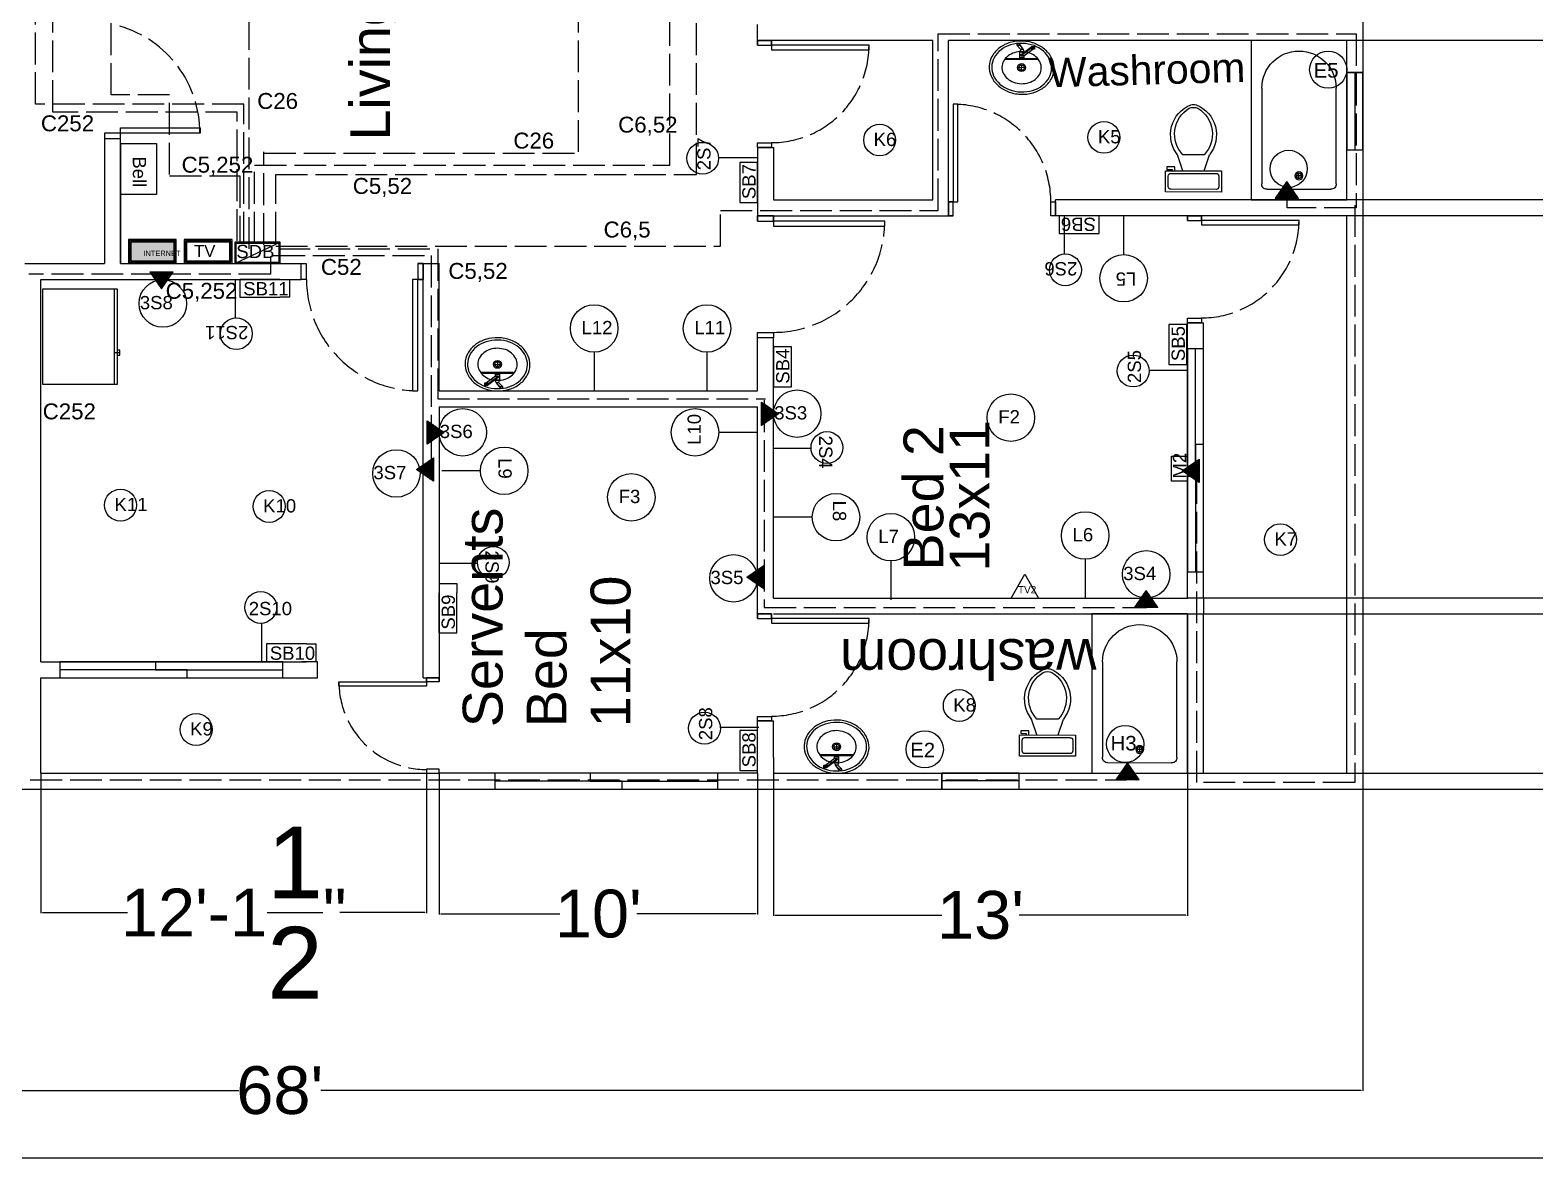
# Model space of a CAD drawing. Header units: inches. Extents: x -412 to 20037, y 548 to 16595.
# Drawn here: x 5484 to 6051, y 6791 to 7215 of the extents above; entities that cross this region are included whole.
import ezdxf

# ---------------------------------------------------------------- set-up
doc = ezdxf.new("R2010")
doc.units = ezdxf.units.IN
doc.header["$MEASUREMENT"] = 0
doc.linetypes.add('ACAD_ISO02W100', pattern=[15, 12, -3])
doc.layers.get('Defpoints').update_dxf_attribs({"color": 6})
doc.layers.add('bath', color=4, linetype='Continuous')
doc.layers.add('Heavy Load', color=3, linetype='ACAD_ISO02W100')
doc.layers.add('text', color=140, linetype='Continuous', lineweight=9)
doc.styles.get("Standard").update_dxf_attribs({"font": 'arial.ttf'})
doc.dimstyles.new('Copy of civil layout', dxfattribs={"dimtxt": 18, "dimasz": 0.625, "dimexe": 0.18, "dimexo": 0.0625, "dimgap": 0.09, "dimtad": 0, "dimtih": 1, "dimtoh": 1, "dimdec": 1, "dimzin": 0, "dimdsep": 46, "dimlunit": 4, "dimtxsty": 'Standard', "dimcen": 0.09, "dimclrd": 6, "dimclre": 256, "dimclrt": 256, "dimadec": 0, "dimazin": 0, "dimtfac": 1.5, "dimtdec": 1, "dimtofl": 0, "dimtmove": 0, "dimatfit": 0, "dimfxl": 1, "dimtolj": 1, "dimtzin": 0, "dimlwe": -1, "dimarcsym": 0})

# ---------------------------------------------------------------- blocks, each defined once
blk = doc.blocks.new('Bath Tub - 26 x 60 in.')
for p, q in [((9, -17), (9, -19)), ((8, -18), (10, -18))]:
    blk.add_line(p, q)
blk.add_lwpolyline([(0, -36), (0, 0), (60, 0), (60, -36)], close=True)
for points in [[(6, -4), (42, -4)], [(4, -30), (4, -6)], [(42, -32), (6, -32)]]:
    blk.add_lwpolyline(points)
for radius in [1.5, 1]:
    blk.add_circle((9, -18), radius)
for centre, radius, start, end in [((5.75, -5.75), 1.77, 81.8699, 188.1301), ((42, -18), 14, 270, 90), ((5.75, -30.25), 1.77, 171.8699, 278.1301)]:
    blk.add_arc(centre, radius, start, end)
blk = doc.blocks.new('Toilet - top')
for p, q in [((9.5, -6), (9.5, -2)), ((-10, -8.5), (-8, -8.5)), ((-10, -9.5), (-10, -8.5)), ((-7, -9.5), (-10, -9.5)), ((-8, -8.5), (-8, -8)), ((-7, -8), (-7, -9.5)), ((-4, -8), (-6, -14)), ((4, -8), (6, -14)), ((4, -14), (-4, -14))]:
    blk.add_line(p, q)
blk.add_lwpolyline([(10.5, -8), (10.5, 0), (-10.5, 0), (-10.5, -8)], close=True)
for points in [[(-9.5, -2), (-9.5, -6)], [(8.5, -1), (-8.5, -1)], [(-8.5, -7), (8.5, -7)]]:
    blk.add_lwpolyline(points)
for centre, radius, start, end in [((-8.62, -1.88), 0.884, 81.8699, 188.1301), ((8.62, -1.88), 0.884, 351.8699, 98.1301), ((-8.62, -6.12), 0.884, 171.8699, 278.1301), ((8.62, -6.12), 0.884, 261.8699, 8.1301), ((3.52, -21.58), 12.17, 141.4691, 247.9714), ((4.2, -21.82), 11.33, 136.3677, 238.9468), ((-3.52, -21.58), 12.17, 292.0284, 38.5307), ((-4.2, -21.82), 11.33, 301.053, 43.6321), ((0, -27.88), 4, 245.7318, 294.2682), ((0, -29), 4, 254.8605, 285.1395)]:
    blk.add_arc(centre, radius, start, end)
blk = doc.blocks.new('Sink - Oval top')
for p, q in [((-1, 0), (1, 0)), ((0, 1), (0, -1))]:
    blk.add_line(p, q)
at = {"linetype": 'Continuous'}
for points in [[(-12.23, 0.39, 0.117634), (-11.46, -3.36, 0.104469), (-8.88, -6.8, 0.090016), (-5.08, -9.07, 0.08192), (-0.32, -10.02, 0.08192), (4.49, -9.38, 0.090016), (8.42, -7.36, 0.104469), (11.22, -4.09, 0.117634), (12.23, -0.39, 0.117634), (11.46, 3.36, 0.104469), (8.88, 6.8, 0.090016), (5.08, 9.07, 0.08192), (0.32, 10.02, 0.08192), (-4.49, 9.38, 0.090016), (-8.42, 7.36, 0.104469), (-11.22, 4.09, 0.117634)], [(-11.29, 0.16, 0.118622), (-10.52, -3.25, 0.104678), (-8.07, -6.36, 0.089562), (-4.54, -8.37, 0.081185), (-0.13, -9.15, 0.081185), (4.3, -8.49, 0.089562), (7.89, -6.58, 0.104678), (10.42, -3.55, 0.118622), (11.29, -0.16, 0.118622), (10.52, 3.25, 0.104678), (8.07, 6.36, 0.089562), (4.54, 8.37, 0.081185), (0.13, 9.15, 0.081185), (-4.3, 8.49, 0.089562), (-7.89, 6.58, 0.104678), (-10.42, 3.55, 0.118622)], [(-7.42, 0.08, 0.118283), (-6.91, -2.17, 0.104607), (-5.29, -4.21, 0.089718), (-2.97, -5.53, 0.081436), (-0.07, -6.04, 0.081436), (2.84, -5.59, 0.089718), (5.2, -4.33, 0.104607), (6.86, -2.32, 0.118283), (7.42, -0.08, 0.118283), (6.91, 2.17, 0.104607), (5.29, 4.21, 0.089718), (2.97, 5.53, 0.081436), (0.07, 6.04, 0.081436), (-2.84, 5.59, 0.089718), (-5.2, 4.33, 0.104607), (-6.86, 2.32, 0.118283)]]:
    blk.add_lwpolyline(points, format="xyb", close=True, dxfattribs=at)
for radius in [1.5, 1]:
    blk.add_circle((0, 0), radius)
blk = doc.blocks.new('Faucet - single handle front')
for p, q in [((-2, 6), (-2, 5.5)), ((-1, 6), (-2, 6)), ((-1, 5.5), (-1, 6)), ((0.5, 4), (-1, 6)), ((-0.5, 4), (-2, 5.5)), ((-2, 5.5), (-1, 5.5)), ((-1, 5.5), (0.5, 4)), ((-0.75, 3), (0.75, 3)), ((-0.75, 0.5), (-0.75, 3)), ((-0.75, 1), (0.75, 1)), ((-0.5, 4), (0.5, 4)), ((-0.25, 2), (3.75, 5)), ((3.75, 4.5), (-0.25, 1.5)), ((-0.25, 1.5), (-0.25, 2)), ((0.75, 1.5), (-0.25, 1.5)), ((0.75, 1.5), (4.08742, 4.003)), ((0.75, 3), (0.75, 2.7386)), ((0.75, 1.5), (0.75, 0.5)), ((3.75, 4.5), (3.75, 5)), ((3.75, 5), (4.75, 5)), ((3.75, 4), (3.75, 4.5)), ((4.75, 4.5), (3.75, 4.5)), ((4.75, 4), (3.75, 4)), ((4.75, 5), (4.75, 4.5)), ((4.75, 4.5), (4.75, 4))]:
    blk.add_line(p, q)
blk.add_lwpolyline([(-6, 0), (-6, 0.5), (6, 0.5), (6, 0)], close=True)
for centre, start, end in [((1.25426, 3.0302), 151.0646, 180.8629), ((-1.25426, 3.0302), 359.1371, 28.93536)]:
    blk.add_arc(centre, 2.00448, start, end)
blk = doc.blocks.new('Refrigerator-2 door - 36 in top')
for p, q in [((0, -26.999999), (36, -26.999999)), ((11, -27.999999), (11, -28.999999)), ((12, -26.999999), (12, -28.999999)), ((13, -28.999999), (13, -27.999999)), ((11, -28.999999), (13, -28.999999))]:
    blk.add_line(p, q)
blk.add_lwpolyline([(0, -27.999999), (0, 0), (36, 0), (36, -27.999999)], close=True)
blk = doc.blocks.new('*D107')
at = {"transparency": 16777216}
for p, q in [((5985.71, 7541.47), (6155.82, 7541.47)), ((5985.71, 6929.47), (6155.82, 6929.47))]:
    blk.add_line(p, q, dxfattribs=at)
at = {"color": 6, "lineweight": -2, "transparency": 16777216}
for p, q in [((6155.64, 7540.85), (6155.64, 7244.75)), ((6155.64, 6930.1), (6155.64, 7226.19))]:
    blk.add_line(p, q, dxfattribs=at)
at = {"color": 6, "transparency": 16777216}
for points in [[(6155.54, 7540.85), (6155.75, 7540.85), (6155.64, 7541.47)], [(6155.54, 6930.1), (6155.75, 6930.1), (6155.64, 6929.47)]]:
    blk.add_solid(points, dxfattribs=at)
at = {"layer": 'Defpoints', "color": 0, "transparency": 16777216}
for p in [(5985.64, 7541.47), (5985.64, 6929.47), (6155.64, 6929.47)]:
    blk.add_point(p, dxfattribs=at)
at = {"transparency": 16777216, "insert": (6155.64, 7235.47), "char_height": 18, "attachment_point": 5}
blk.add_mtext("\\A1;51'", dxfattribs=at)
blk = doc.blocks.new('*D167')
at = {"transparency": 16777216}
for p, q in [((5487.64, 6935.47), (5487.64, 6882.85)), ((5632.92, 6935.47), (5632.92, 6882.85))]:
    blk.add_line(p, q, dxfattribs=at)
at = {"color": 6, "lineweight": -2, "transparency": 16777216}
for p, q in [((5488.27, 6883.03), (5520.28, 6883.03)), ((5632.3, 6883.03), (5600.29, 6883.03))]:
    blk.add_line(p, q, dxfattribs=at)
at = {"color": 6, "transparency": 16777216}
for points in [[(5488.27, 6883.14), (5488.27, 6882.93), (5487.64, 6883.03)], [(5632.3, 6883.14), (5632.3, 6882.93), (5632.92, 6883.03)]]:
    blk.add_solid(points, dxfattribs=at)
at = {"layer": 'Defpoints', "color": 0, "transparency": 16777216}
for p in [(5487.64, 6935.53), (5632.92, 6935.53), (5632.92, 6883.03)]:
    blk.add_point(p, dxfattribs=at)
at = {"transparency": 16777216, "insert": (5560.28, 6883.03), "char_height": 18, "attachment_point": 5}
blk.add_mtext('\\A1;12\'-1{\\H1.5x;\\S1/2;}"', dxfattribs=at)
blk = doc.blocks.new('*D168')
at = {"transparency": 16777216}
for p, q in [((5637.64, 6935.47), (5637.64, 6882.35)), ((5757.64, 6935.47), (5757.64, 6882.35))]:
    blk.add_line(p, q, dxfattribs=at)
at = {"color": 6, "lineweight": -2, "transparency": 16777216}
for p, q in [((5638.27, 6882.53), (5683.13, 6882.53)), ((5757.02, 6882.53), (5712.16, 6882.53))]:
    blk.add_line(p, q, dxfattribs=at)
at = {"color": 6, "transparency": 16777216}
for points in [[(5638.27, 6882.64), (5638.27, 6882.43), (5637.64, 6882.53)], [(5757.02, 6882.64), (5757.02, 6882.43), (5757.64, 6882.53)]]:
    blk.add_solid(points, dxfattribs=at)
at = {"layer": 'Defpoints', "color": 0, "transparency": 16777216}
for p in [(5637.64, 6935.53), (5757.64, 6935.53), (5757.64, 6882.53)]:
    blk.add_point(p, dxfattribs=at)
at = {"transparency": 16777216, "insert": (5697.64, 6882.53), "char_height": 18, "attachment_point": 5}
blk.add_mtext("\\A1;10'", dxfattribs=at)
blk = doc.blocks.new('*D169')
at = {"transparency": 16777216}
for p, q in [((5763.64, 6935.47), (5763.64, 6881.85)), ((5919.64, 6935.47), (5919.64, 6881.85))]:
    blk.add_line(p, q, dxfattribs=at)
at = {"color": 6, "lineweight": -2, "transparency": 16777216}
for p, q in [((5764.27, 6882.03), (5827.13, 6882.03)), ((5919.02, 6882.03), (5856.16, 6882.03))]:
    blk.add_line(p, q, dxfattribs=at)
at = {"color": 6, "transparency": 16777216}
for points in [[(5764.27, 6882.14), (5764.27, 6881.93), (5763.64, 6882.03)], [(5919.02, 6882.14), (5919.02, 6881.93), (5919.64, 6882.03)]]:
    blk.add_solid(points, dxfattribs=at)
at = {"layer": 'Defpoints', "color": 0, "transparency": 16777216}
for p in [(5763.64, 6935.53), (5919.64, 6935.53), (5919.64, 6882.03)]:
    blk.add_point(p, dxfattribs=at)
at = {"transparency": 16777216, "insert": (5841.64, 6882.03), "char_height": 18, "attachment_point": 5}
blk.add_mtext("\\A1;13'", dxfattribs=at)
blk = doc.blocks.new('*D170')
at = {"transparency": 16777216}
for p, q in [((5169.64, 6929.47), (5169.64, 6815.85)), ((5985.64, 6929.47), (5985.64, 6815.85))]:
    blk.add_line(p, q, dxfattribs=at)
at = {"color": 6, "lineweight": -2, "transparency": 16777216}
for p, q in [((5170.27, 6816.03), (5562.23, 6816.03)), ((5985.02, 6816.03), (5593.06, 6816.03))]:
    blk.add_line(p, q, dxfattribs=at)
at = {"color": 6, "transparency": 16777216}
for points in [[(5170.27, 6816.14), (5170.27, 6815.93), (5169.64, 6816.03)], [(5985.02, 6816.14), (5985.02, 6815.93), (5985.64, 6816.03)]]:
    blk.add_solid(points, dxfattribs=at)
at = {"layer": 'Defpoints', "color": 0, "transparency": 16777216}
for p in [(5169.64, 6929.53), (5985.64, 6929.53), (5985.64, 6816.03)]:
    blk.add_point(p, dxfattribs=at)
at = {"transparency": 16777216, "insert": (5577.64, 6816.03), "char_height": 18, "attachment_point": 5}
blk.add_mtext("\\A1;68'", dxfattribs=at)
blk = doc.blocks.new('*D174')
at = {"transparency": 16777216}
for p, q in [((5979.71, 7211.53), (6078.82, 7211.53)), ((5979.71, 7151.53), (6078.82, 7151.53))]:
    blk.add_line(p, q, dxfattribs=at)
at = {"color": 6, "lineweight": -2, "transparency": 16777216}
for p, q in [((6078.64, 7210.91), (6078.64, 7190.78)), ((6078.64, 7152.16), (6078.64, 7172.29))]:
    blk.add_line(p, q, dxfattribs=at)
at = {"color": 6, "transparency": 16777216}
for points in [[(6078.54, 7210.91), (6078.75, 7210.91), (6078.64, 7211.53)], [(6078.54, 7152.16), (6078.75, 7152.16), (6078.64, 7151.53)]]:
    blk.add_solid(points, dxfattribs=at)
at = {"layer": 'Defpoints', "color": 0, "transparency": 16777216}
for p in [(5979.64, 7211.53), (5979.64, 7151.53), (6078.64, 7151.53)]:
    blk.add_point(p, dxfattribs=at)
at = {"transparency": 16777216, "insert": (6078.64, 7181.53), "char_height": 18, "attachment_point": 5}
blk.add_mtext("\\A1;5'", dxfattribs=at)
blk = doc.blocks.new('*D175')
at = {"transparency": 16777216}
for p, q in [((5919.71, 6995.53), (6082.82, 6995.53)), ((5919.71, 6935.53), (6082.82, 6935.53))]:
    blk.add_line(p, q, dxfattribs=at)
at = {"color": 6, "lineweight": -2, "transparency": 16777216}
for p, q in [((6082.64, 6994.91), (6082.64, 6974.78)), ((6082.64, 6936.16), (6082.64, 6956.29))]:
    blk.add_line(p, q, dxfattribs=at)
at = {"color": 6, "transparency": 16777216}
for points in [[(6082.54, 6994.91), (6082.75, 6994.91), (6082.64, 6995.53)], [(6082.54, 6936.16), (6082.75, 6936.16), (6082.64, 6935.53)]]:
    blk.add_solid(points, dxfattribs=at)
at = {"layer": 'Defpoints', "color": 0, "transparency": 16777216}
for p in [(5919.64, 6995.53), (5919.64, 6935.53), (6082.64, 6935.53)]:
    blk.add_point(p, dxfattribs=at)
at = {"transparency": 16777216, "insert": (6082.64, 6965.53), "char_height": 18, "attachment_point": 5}
blk.add_mtext("\\A1;5'", dxfattribs=at)
blk = doc.blocks.new('*D176')
at = {"transparency": 16777216}
for p, q in [((5919.71, 7145.53), (6080.82, 7145.53)), ((5919.71, 7001.53), (6080.82, 7001.53))]:
    blk.add_line(p, q, dxfattribs=at)
at = {"color": 6, "lineweight": -2, "transparency": 16777216}
for p, q in [((6080.64, 7144.91), (6080.64, 7082.66)), ((6080.64, 7002.16), (6080.64, 7064.41))]:
    blk.add_line(p, q, dxfattribs=at)
at = {"color": 6, "transparency": 16777216}
for points in [[(6080.54, 7144.91), (6080.75, 7144.91), (6080.64, 7145.53)], [(6080.54, 7002.16), (6080.75, 7002.16), (6080.64, 7001.53)]]:
    blk.add_solid(points, dxfattribs=at)
at = {"layer": 'Defpoints', "color": 0, "transparency": 16777216}
for p in [(5919.64, 7145.53), (6080.64, 7145.53), (5919.64, 7001.53)]:
    blk.add_point(p, dxfattribs=at)
at = {"transparency": 16777216, "insert": (6080.64, 7073.53), "char_height": 18, "attachment_point": 5}
blk.add_mtext("\\A1;12'", dxfattribs=at)

msp = doc.modelspace()

# ---------------------------------------------------------------- hatches: boundary and pattern name
at = {"true_color": 0x2776bb}
h = msp.add_hatch(color=152, dxfattribs=at)
h.dxf.hatch_style = 1
h.paths.add_polyline_path([(5521.52, 7128.42), (5537.84, 7128.42), (5537.84, 7135.53), (5521.52, 7135.53)])
at = {"layer": 'Heavy Load'}
h = msp.add_hatch(dxfattribs=at)
h.set_pattern_fill('ANSI31', color=6, scale=0.8, angle=180)
h.set_pattern_definition([(225, (6359.44303, 3808.37129), (0.070710678, -0.070710678), [])])
h.paths.add_polyline_path([(5961.44, 7151.97), (5957.04, 7158.37), (5952.64, 7151.97)])
h = msp.add_hatch(dxfattribs=at)
h.set_pattern_fill('ANSI31', color=6, scale=0.8)
h.set_pattern_definition([(45, (5130.64303, 10467.97129), (-0.070710678, 0.070710678), [])])
h.paths.add_polyline_path([(5528.64, 7124.37), (5533.04, 7117.97), (5537.44, 7124.37)])
h = msp.add_hatch(dxfattribs=at)
h.set_pattern_fill('ANSI31', color=6, scale=0.8, angle=90)
h.set_pattern_definition([(135, (2415.54303, 6668.47129), (-0.070710678, -0.070710678), [])])
h.paths.add_polyline_path([(5759.14, 7066.47), (5765.54, 7070.87), (5759.14, 7075.27)])
h = msp.add_hatch(dxfattribs=at)
h.set_pattern_fill('ANSI31', color=6, scale=0.8, angle=90)
h.set_pattern_definition([(135, (2289.54303, 6661.47129), (-0.070710678, -0.070710678), [])])
h.paths.add_polyline_path([(5633.14, 7059.47), (5639.54, 7063.87), (5633.14, 7068.27)])
h = msp.add_hatch(dxfattribs=at)
h.set_pattern_fill('ANSI31', color=6, scale=0.8, angle=270)
h.set_pattern_definition([(315, (8979.14303, 7452.27129), (0.070710678, 0.070710678), [])])
h.paths.add_polyline_path([(5635.54, 7054.27), (5629.14, 7049.87), (5635.54, 7045.47)])
h = msp.add_hatch(dxfattribs=at)
h.set_pattern_fill('ANSI31', color=6, scale=0.8, angle=270)
h.set_pattern_definition([(315, (9267.64303, 7451.77129), (0.070710678, 0.070710678), [])])
h.paths.add_polyline_path([(5924.04, 7053.77), (5917.64, 7049.37), (5924.04, 7044.97)])
h = msp.add_hatch(dxfattribs=at)
h.set_pattern_fill('ANSI31', color=6, scale=0.8, angle=270)
h.set_pattern_definition([(315, (9103.64303, 7411.77129), (0.070710678, 0.070710678), [])])
h.paths.add_polyline_path([(5760.04, 7013.77), (5753.64, 7009.37), (5760.04, 7004.97)])
h = msp.add_hatch(dxfattribs=at)
h.set_pattern_fill('ANSI31', color=6, scale=0.8, angle=180)
h.set_pattern_definition([(225, (6306.44303, 3654.37129), (0.070710678, -0.070710678), [])])
h.paths.add_polyline_path([(5908.44, 6997.97), (5904.04, 7004.37), (5899.64, 6997.97)])
h = msp.add_hatch(dxfattribs=at)
h.set_pattern_fill('ANSI31', color=6, scale=0.8, angle=180)
h.set_pattern_definition([(225, (6299.44303, 3589.37129), (0.070710678, -0.070710678), [])])
h.paths.add_polyline_path([(5901.44, 6932.97), (5897.04, 6939.37), (5892.64, 6932.97)])

# ---------------------------------------------------------------- linework, layer by layer
at = {"color": 6, "linetype": 'ACAD_ISO02W100'}
for p, q in [((5485.64, 7187.47), (5485.64, 7401.97)), ((5492.14, 7184.47), (5492.14, 7400.47)), ((5690.14, 7169.47), (5690.14, 7399.97)), ((5724.64, 7164.47), (5724.64, 7343.97)), ((5514.14, 7190.97), (5514.14, 7272.97)), ((5566.14, 7132.97), (5566.14, 7254.47)), ((5734.64, 7160.97), (5734.64, 7244.97)), ((5825.64, 7147.47), (5825.64, 7213.97)), ((5825.64, 7213.97), (5983.14, 7213.97)), ((5983.14, 7213.97), (5983.14, 7148.47)), ((5536.14, 7190.97), (5514.14, 7190.97)), ((5536.14, 7160.97), (5536.14, 7190.97)), ((5564.14, 7187.47), (5485.64, 7187.47)), ((5561.64, 7184.47), (5492.14, 7184.47)), ((5561.64, 7135.97), (5561.64, 7184.47)), ((5564.14, 7134.97), (5564.14, 7187.47)), ((5571.64, 7134.47), (5571.64, 7169.47)), ((5571.64, 7168.97), (5690.14, 7168.97)), ((5568.14, 7134.97), (5568.14, 7164.47)), ((5568.14, 7164.47), (5724.64, 7164.47)), ((5576.14, 7134.97), (5576.14, 7160.97)), ((5576.14, 7160.97), (5734.64, 7160.97)), ((5536.14, 7160.47), (5562.64, 7160.47)), ((5562.64, 7160.47), (5562.64, 7134.97)), ((5957.14, 7148.47), (5957.14, 7157.97)), ((5982.64, 7149.47), (5982.64, 6931.97)), ((5743.64, 7133.97), (5743.64, 7147.47)), ((5743.64, 7147.47), (5825.64, 7147.47)), ((5983.14, 7148.47), (5957.14, 7148.47)), ((5576.14, 7133.97), (5743.64, 7133.97)), ((5577.14, 7132.97), (5637.14, 7132.97)), ((5637.14, 7132.97), (5637.14, 7076.47)), ((5574.14, 7129.47), (5574.14, 7123.47)), ((5575.14, 7130.47), (5634.64, 7130.47)), ((5634.64, 7130.47), (5634.64, 7064.97)), ((5533.64, 7123.47), (5483.14, 7123.47)), ((5574.14, 7123.47), (5533.64, 7123.47)), ((5637.14, 7076.47), (5760.64, 7076.47)), ((5760.14, 7075.97), (5760.14, 7000.47)), ((5634.64, 7064.97), (5634.64, 7048.97)), ((5923.14, 6931.97), (5923.14, 7049.97)), ((5760.14, 7000.47), (5760.14, 6997.97)), ((5760.14, 6997.97), (5904.14, 6997.97)), ((5483.64, 6932.97), (5896.64, 6932.97)), ((5982.64, 6931.97), (5923.14, 6931.97))]:
    msp.add_line(p, q, dxfattribs=at)
for p, q in [((5985.64, 7310.47), (5985.64, 7152.37)), ((5757.64, 7211.47), (5757.64, 7217.47)), ((5823.64, 7211.47), (5762.9, 7211.47)), ((5823.64, 7151.47), (5823.64, 7211.47)), ((5979.64, 7211.47), (5829.64, 7211.47)), ((5829.64, 7150.73), (5829.64, 7211.47)), ((5979.64, 7151.47), (5979.64, 7211.47)), ((5511.64, 7174.59), (5511.64, 7127.47)), ((5517.64, 7127.47), (5517.64, 7174.59)), ((5517.64, 7172.43), (5517.64, 7127.47)), ((5757.64, 7171.17), (5763.64, 7171.17)), ((5757.64, 7171.17), (5757.64, 7145.47)), ((5763.64, 7171.17), (5763.64, 7151.47)), ((5763.64, 7151.47), (5823.64, 7151.47)), ((5869.94, 7145.47), (5869.94, 7151.47)), ((5979.64, 7151.47), (5869.94, 7151.47)), ((5985.64, 7152.37), (5985.64, 6929.47)), ((5763.64, 7145.47), (5823.64, 7145.47)), ((5823.64, 7145.47), (5829.64, 7145.47)), ((5979.64, 7145.47), (5869.94, 7145.47)), ((5979.64, 6935.47), (5979.64, 7145.47)), ((5481.64, 7127.47), (5487.64, 7127.47)), ((5487.64, 7127.47), (5511.64, 7127.47)), ((5517.64, 7127.47), (5585.64, 7127.47)), ((5631.64, 6977.47), (5631.64, 7127.47)), ((5631.64, 7127.47), (5637.64, 7127.47)), ((5637.64, 7079.47), (5637.64, 7127.47)), ((5487.64, 7121.47), (5514.64, 7121.47)), ((5487.64, 6977.47), (5487.64, 7121.47)), ((5514.64, 7121.47), (5585.64, 7121.47)), ((5919.64, 7105.17), (5925.64, 7105.17)), ((5919.64, 7001.47), (5919.64, 7105.17)), ((5925.64, 7001.47), (5925.64, 7105.17)), ((5757.64, 7079.47), (5757.64, 7099.47)), ((5763.64, 7001.47), (5763.64, 7099.47)), ((5637.64, 7079.47), (5757.64, 7079.47)), ((5637.64, 7073.47), (5757.64, 7073.47)), ((5637.64, 7073.47), (5637.64, 6971.47)), ((5757.64, 7001.47), (5757.64, 7073.47)), ((5644.35, 7006.97), (5644.35, 7003.4)), ((5757.64, 6995.47), (5757.64, 7001.47)), ((5763.64, 7001.47), (5919.64, 7001.47)), ((5925.64, 7001.47), (5925.64, 6995.47)), ((5763.64, 6995.47), (5919.64, 6995.47)), ((5919.64, 6995.47), (5919.64, 6935.47)), ((5925.64, 6935.47), (5925.64, 6995.47)), ((5631.64, 6971.47), (5631.64, 6979.62)), ((5487.64, 6977.47), (5585.89, 6977.47)), ((5591.89, 6977.47), (5585.89, 6977.47)), ((5591.89, 6971.47), (5591.89, 6977.47)), ((5637.64, 6977.47), (5637.64, 6971.47)), ((5487.64, 6935.47), (5487.64, 6971.47)), ((5487.64, 6971.47), (5585.89, 6971.47)), ((5585.89, 6971.47), (5591.89, 6971.47)), ((5631.64, 6971.47), (5637.64, 6971.47)), ((5757.64, 6955.17), (5763.64, 6955.17)), ((5757.64, 6935.47), (5757.64, 6955.17)), ((5763.64, 6941.47), (5763.64, 6955.17)), ((5763.64, 6941.47), (5763.64, 6935.47)), ((5487.64, 6935.47), (5626.92, 6935.47)), ((5626.92, 6935.47), (5632.92, 6935.47)), ((5757.64, 6935.47), (5637.64, 6935.47)), ((5763.64, 6935.47), (5919.64, 6935.47)), ((5925.64, 6935.47), (5979.64, 6935.47)), ((5409.64, 6929.47), (5985.64, 6929.47))]:
    msp.add_line(p, q)
at = {"color": 143, "true_color": 0x7aafdf}
for p, q in [((5982.86, 7170.22), (5982.86, 7199.46)), ((5856.26, 6932.69), (5827.02, 6932.69))]:
    msp.add_line(p, q, dxfattribs=at)
at = {"color": 0}
for p, q in [((5742.81, 7167.44), (5757.42, 7167.44)), ((5873.28, 7130.87), (5873.28, 7145.48)), ((5895.58, 7130.85), (5895.58, 7145.46)), ((5560.92, 7106.86), (5560.92, 7121.47)), ((5577.7, 7121.47), (5581.27, 7121.47)), ((5581.27, 7121.47), (5581.27, 7114.74)), ((5581.27, 7114.74), (5577.7, 7114.74)), ((5696.08, 7094.08), (5696.08, 7079.47)), ((5738.58, 7094.08), (5738.58, 7079.47)), ((5905, 7087.32), (5919.61, 7087.32)), ((5743.03, 7063.91), (5757.64, 7063.91)), ((5777.95, 7057.8), (5763.34, 7057.8)), ((5653.25, 7049.41), (5638.64, 7049.41)), ((5778.25, 7031.91), (5763.64, 7031.91)), ((5652.25, 7014.53), (5637.64, 7014.53)), ((5807.88, 7015.44), (5807.88, 7000.83)), ((5881.08, 7016.08), (5881.08, 7001.47)), ((5853.14, 7001.47), (5858.33, 7010.45)), ((5858.33, 7010.45), (5863.51, 7001.47)), ((5637.62, 7006.97), (5644.35, 7006.97)), ((5853.14, 7001.47), (5863.51, 7001.47)), ((5570.8, 6992.13), (5570.8, 6977.52)), ((5587.7, 6984.2), (5591.27, 6984.2)), ((5591.27, 6984.2), (5591.27, 6977.47)), ((5591.27, 6977.47), (5587.7, 6977.47)), ((5743.47, 6952.79), (5758.08, 6952.79))]:
    msp.add_line(p, q, dxfattribs=at)
at = {"color": 7}
msp.add_line((5560.64, 7127.47), (5577.78, 7135.53), dxfattribs=at)
for points in [[(4987.64, 6790.63), (6328.8, 6790.63), (6328.8, 7752.62), (4987.64, 7752.62)], [(5577.7, 7121.47), (5562.64, 7121.47), (5562.64, 7114.74), (5577.7, 7114.74)], [(5637.62, 7003.4), (5637.62, 6988.34), (5644.35, 6988.34), (5644.35, 7003.4)], [(5587.7, 6984.2), (5572.64, 6984.2), (5572.64, 6977.47), (5587.7, 6977.47)]]:
    msp.add_lwpolyline(points)
at = {"color": 240, "true_color": 0xed1f24}
for points in [[(5757.64, 7209.72), (5757.64, 7211.47), (5762.9, 7211.47), (5762.9, 7207.97)], [(5511.64, 7176.59), (5511.64, 7174.59), (5517.64, 7174.59), (5517.64, 7178.59)], [(5517.64, 7178.59), (5547.64, 7178.59), (5547.64, 7176.59), (5511.64, 7176.59)], [(5762.9, 7172.98), (5762.9, 7171.17), (5757.64, 7171.17), (5757.64, 7172.92)], [(5831.4, 7145.47), (5829.64, 7145.47), (5829.64, 7150.73), (5833.15, 7150.73)], [(5868.13, 7150.73), (5869.94, 7150.73), (5869.94, 7145.47), (5868.19, 7145.47)], [(5757.64, 7143.47), (5757.64, 7145.47), (5763.64, 7145.47), (5763.64, 7141.47)], [(5919.64, 7143.72), (5919.64, 7145.47), (5924.9, 7145.47), (5924.9, 7141.97)], [(5587.71, 7121.47), (5585.64, 7121.47), (5585.64, 7127.47), (5587.64, 7127.47)], [(5629.64, 7127.47), (5631.64, 7127.47), (5631.64, 7121.47), (5627.64, 7121.47)], [(5924.9, 7106.98), (5924.9, 7105.17), (5919.64, 7105.17), (5919.64, 7106.92)], [(5763.64, 7101.54), (5763.64, 7099.47), (5757.64, 7099.47), (5757.64, 7101.47)], [(5757.64, 6993.72), (5757.64, 6995.47), (5762.9, 6995.47), (5762.9, 6991.97)], [(5637.64, 6969.9), (5637.64, 6971.47), (5632.92, 6971.47), (5632.92, 6968.32)], [(5762.9, 6956.98), (5762.9, 6955.17), (5757.64, 6955.17), (5757.64, 6956.92)]]:
    msp.add_lwpolyline(points, dxfattribs=at)
for points in [[(5757.64, 7211.47), (5757.64, 7209.72), (5762.9, 7209.72), (5762.9, 7211.47)], [(5762.9, 7209.72), (5762.9, 7207.97), (5799.69, 7207.97), (5799.69, 7209.72)], [(5831.4, 7150.73), (5833.15, 7150.73), (5833.15, 7187.52), (5831.4, 7187.52)], [(5757.64, 7171.17), (5757.64, 7172.92), (5762.9, 7172.92), (5762.9, 7171.17)], [(5829.64, 7145.47), (5831.4, 7145.47), (5831.4, 7150.73), (5829.64, 7150.73)], [(5869.94, 7145.47), (5868.19, 7145.47), (5868.19, 7150.73), (5869.94, 7150.73)], [(5757.64, 7145.47), (5757.64, 7143.47), (5763.64, 7143.47), (5763.64, 7145.47)], [(5919.64, 7145.47), (5919.64, 7143.72), (5924.9, 7143.72), (5924.9, 7145.47)], [(5924.9, 7143.72), (5924.9, 7141.97), (5961.69, 7141.97), (5961.69, 7143.72)], [(5763.64, 7143.47), (5763.64, 7141.47), (5805.64, 7141.47), (5805.64, 7143.47)], [(5585.64, 7127.47), (5587.64, 7127.47), (5587.64, 7121.47), (5585.64, 7121.47)], [(5631.64, 7127.47), (5629.64, 7127.47), (5629.64, 7121.47), (5631.64, 7121.47)], [(5629.64, 7121.47), (5627.64, 7121.47), (5627.64, 7079.47), (5629.64, 7079.47)], [(5919.64, 7105.17), (5919.64, 7106.92), (5924.9, 7106.92), (5924.9, 7105.17)], [(5757.64, 7099.47), (5757.64, 7101.47), (5763.64, 7101.47), (5763.64, 7099.47)], [(5757.64, 6995.47), (5757.64, 6993.72), (5762.9, 6993.72), (5762.9, 6995.47)], [(5762.9, 6993.72), (5762.9, 6991.97), (5799.69, 6991.97), (5799.69, 6993.72)], [(5632.92, 6969.9), (5632.92, 6968.32), (5599.87, 6968.32), (5599.87, 6969.9)], [(5637.64, 6971.47), (5637.64, 6969.9), (5632.92, 6969.9), (5632.92, 6971.47)], [(5757.64, 6955.17), (5757.64, 6956.92), (5762.9, 6956.92), (5762.9, 6955.17)], [(5637.64, 6935.47), (5637.64, 6937.05), (5632.92, 6937.05), (5632.92, 6935.47)]]:
    msp.add_lwpolyline(points, close=True, dxfattribs=at)
for points in [[(5979.64, 7199.46), (5979.64, 7199.46), (5985.64, 7199.46), (5985.64, 7199.46)], [(5757.64, 7150.47), (5757.64, 7165.53), (5750.91, 7165.53), (5750.91, 7150.47)], [(5886.37, 7145.47), (5871.32, 7145.47), (5871.32, 7138.74), (5886.37, 7138.74)], [(5520.64, 7127.47), (5538.64, 7127.47), (5538.64, 7136.47), (5520.64, 7136.47)], [(5521.52, 7128.42), (5537.84, 7128.42), (5537.84, 7135.53), (5521.52, 7135.53)], [(5541.64, 7127.47), (5559.64, 7127.47), (5559.64, 7136.47), (5541.64, 7136.47)], [(5542.52, 7128.42), (5558.84, 7128.42), (5558.84, 7135.53), (5542.52, 7135.53)], [(5561.09, 7127.95), (5577.42, 7127.95), (5577.42, 7135.06), (5561.09, 7135.06)], [(5919.37, 7089.47), (5919.37, 7104.53), (5912.64, 7104.53), (5912.64, 7089.47)], [(5770.37, 7080.97), (5770.37, 7096.03), (5763.64, 7096.03), (5763.64, 7080.97)], [(5913.64, 7045.47), (5913.64, 7054.97), (5919.64, 7054.97), (5919.64, 7045.47)], [(5757.64, 6936.47), (5757.64, 6951.53), (5750.91, 6951.53), (5750.91, 6936.47)], [(5827.02, 6929.47), (5827.02, 6929.47), (5827.02, 6935.47), (5827.02, 6935.47)]]:
    msp.add_lwpolyline(points, close=True)
at = {"color": 143, "true_color": 0x7aafdf}
for points in [[(5979.64, 7199.46), (5979.64, 7170.22), (5985.64, 7170.22), (5985.64, 7199.46)], [(5925.64, 7011.32), (5925.64, 7095.32), (5919.64, 7095.32), (5919.64, 7011.32)], [(5922.64, 7047.32), (5922.64, 7095.32), (5919.64, 7095.32), (5919.64, 7047.32)], [(5925.64, 7011.32), (5925.64, 7059.32), (5922.64, 7059.32), (5922.64, 7011.32)], [(5494.77, 6971.47), (5578.77, 6971.47), (5578.77, 6977.47), (5494.77, 6977.47)], [(5494.77, 6971.47), (5542.77, 6971.47), (5542.77, 6974.47), (5494.77, 6974.47)], [(5530.77, 6974.47), (5578.77, 6974.47), (5578.77, 6977.47), (5530.77, 6977.47)], [(5658.64, 6929.47), (5742.64, 6929.47), (5742.64, 6935.47), (5658.64, 6935.47)], [(5694.64, 6932.47), (5742.64, 6932.47), (5742.64, 6935.47), (5694.64, 6935.47)], [(5827.02, 6929.47), (5856.26, 6929.47), (5856.26, 6935.47), (5827.02, 6935.47)], [(5658.64, 6929.47), (5706.64, 6929.47), (5706.64, 6932.47), (5658.64, 6932.47)]]:
    msp.add_lwpolyline(points, close=True, dxfattribs=at)
at = {"color": 0}
msp.add_lwpolyline([(5531.16, 7172.7), (5531.16, 7153.47), (5517.64, 7153.47), (5517.64, 7172.7)], close=True, dxfattribs=at)
at = {"color": 4}
for points in [[(5521.07, 7127.94), (5538.21, 7127.94), (5538.21, 7136), (5521.07, 7136)], [(5542.07, 7127.94), (5559.21, 7127.94), (5559.21, 7136), (5542.07, 7136)], [(5560.64, 7127.47), (5577.78, 7127.47), (5577.78, 7135.53), (5560.64, 7135.53)]]:
    msp.add_lwpolyline(points, close=True, dxfattribs=at)
for centre, radius in [((5972.64, 7200.47), 7), ((5803.64, 7173.97), 6), ((5888.14, 7174.97), 6), ((5736.98, 7167.1), 6), ((5957.74, 7163.13), 7), ((5873.63, 7125.05), 6), ((5561.27, 7101.03), 6), ((5899.17, 7086.98), 6), ((5783.78, 7058.14), 6), ((5517.64, 7036.47), 6), ((5573.64, 7035.97), 6), ((5954.64, 7023.47), 6), ((5658.08, 7014.88), 6), ((5570.46, 6997.95), 6), ((5833.64, 6960.97), 6), ((5546.14, 6951.97), 6), ((5737.64, 6952.45), 6), ((5820.64, 6944.47), 7), ((5896.14, 6946.48), 7)]:
    msp.add_circle(centre, radius)
at = {"color": 0}
for centre in [(5895.58, 7121.91), (5533.58, 7112.41), (5696.08, 7103.02), (5738.58, 7103.02), (5772.58, 7070.91), (5853.08, 7069.41), (5646.58, 7063.91), (5734.08, 7063.91), (5621.58, 7048.41), (5662.19, 7049.41), (5710.08, 7039.41), (5787.19, 7031.91), (5807.88, 7024.38), (5881.08, 7025.02), (5904.08, 7010.41), (5748.58, 7008.91)]:
    msp.add_circle(centre, 8.94, dxfattribs=at)
at = {"color": 240, "linetype": 'ACAD_ISO02W100', "true_color": 0xed1f24}
for centre, radius, start, end in [((5505.64, 7176.59), 41.93, 0, 73.7047), ((5762.9, 7209.72), 36.73, 270, 0), ((5831.4, 7150.73), 36.73, 0, 90), ((5924.9, 7143.72), 36.73, 270, 0), ((5763.64, 7143.47), 41.93, 270, 0), ((5629.64, 7121.47), 41.93, 180, 270), ((5762.9, 6993.72), 36.73, 270, 0), ((5632.92, 6969.9), 32.99, 180, 270)]:
    msp.add_arc(centre, radius, start, end, dxfattribs=at)
at = {"layer": 'Heavy Load'}
for p, q in [((5961.44, 7151.97), (5952.64, 7151.97)), ((5528.64, 7124.37), (5537.44, 7124.37)), ((5759.14, 7066.47), (5759.14, 7075.27)), ((5633.14, 7059.47), (5633.14, 7068.27)), ((5635.54, 7054.27), (5635.54, 7045.47)), ((5924.04, 7053.77), (5924.04, 7044.97)), ((5760.04, 7013.77), (5760.04, 7004.97)), ((5908.44, 6997.97), (5899.64, 6997.97)), ((5901.44, 6932.97), (5892.64, 6932.97))]:
    msp.add_line(p, q, dxfattribs=at)
at = {"layer": 'text'}
for p, q in [((5952.64, 7151.97), (5957.04, 7158.37)), ((5957.04, 7158.37), (5961.44, 7151.97)), ((5961.44, 7151.97), (5952.64, 7151.97)), ((5528.64, 7124.37), (5537.44, 7124.37)), ((5533.04, 7117.97), (5528.64, 7124.37)), ((5537.44, 7124.37), (5533.04, 7117.97)), ((5759.14, 7066.47), (5759.14, 7075.27)), ((5759.14, 7075.27), (5765.54, 7070.87)), ((5765.54, 7070.87), (5759.14, 7066.47)), ((5633.14, 7059.47), (5633.14, 7068.27)), ((5633.14, 7068.27), (5639.54, 7063.87)), ((5639.54, 7063.87), (5633.14, 7059.47)), ((5629.14, 7049.87), (5635.54, 7054.27)), ((5635.54, 7054.27), (5635.54, 7045.47)), ((5917.64, 7049.37), (5924.04, 7053.77)), ((5924.04, 7053.77), (5924.04, 7044.97)), ((5635.54, 7045.47), (5629.14, 7049.87)), ((5924.04, 7044.97), (5917.64, 7049.37)), ((5753.64, 7009.37), (5760.04, 7013.77)), ((5760.04, 7013.77), (5760.04, 7004.97)), ((5760.04, 7004.97), (5753.64, 7009.37)), ((5899.64, 6997.97), (5904.04, 7004.37)), ((5904.04, 7004.37), (5908.44, 6997.97)), ((5908.44, 6997.97), (5899.64, 6997.97)), ((5892.64, 6932.97), (5897.04, 6939.37)), ((5897.04, 6939.37), (5901.44, 6932.97)), ((5901.44, 6932.97), (5892.64, 6932.97))]:
    msp.add_line(p, q, dxfattribs=at)

# ---------------------------------------------------------------- block references
at = {"layer": 'bath'}
for name, p, rotation in [('Sink - Oval top', (5857.14, 7201.23), 179.0122396003602), ('Faucet - single handle front', (5857.19, 7204.22), 359.0122396003601), ('Refrigerator-2 door - 36 in top', (5488.39, 7081.89), 90), ('Faucet - single handle front', (5659.66, 7086.49), 180), ('Faucet - single handle front', (5787.41, 6942.49), 180)]:
    msp.add_blockref(name, p, dxfattribs=dict(at, rotation=rotation))
at = {"layer": 'bath', "xscale": -1}
for name, p, rotation in [('Bath Tub - 26 x 60 in.', (5979.61, 7151.47), 269.9707958308226), ('Toilet - top', (5921.88, 7154.4), 179.9707958308224), ('Bath Tub - 26 x 60 in.', (5919.61, 6935.47), 269.9707958308226), ('Toilet - top', (5866.88, 6941.9), 179.9707958308224)]:
    msp.add_blockref(name, p, dxfattribs=dict(at, rotation=rotation))
at = {"layer": 'bath'}
for p in [(5659.66, 7089.49), (5787.41, 6945.49)]:
    msp.add_blockref('Sink - Oval top', p, dxfattribs=at)

# ---------------------------------------------------------------- texts
for s, height, rotation, p in [('Living Room', 15, 90, (5619.2, 7173.78)), ('Washroom', 10.996, 1.606, (5867.31, 7193.83)), ('2S7', 5, 90, (5739.92, 7162.57)), ('Bell', 5, 270, (5522.27, 7167.82)), ('SB7', 5, 90, (5756.9, 7151.71)), ('SB6', 5, 180, (5885.13, 7144.73)), ('2S6', 5, 180, (5878.15, 7127.98)), ('L5', 5, 180, (5900.34, 7124.1)), ('2S11', 5, 180, (5565.79, 7103.97)), ('SB5', 5, 90, (5918.63, 7090.71)), ('SB4', 5, 90, (5769.63, 7082.21)), ('2S5', 5, 90, (5902.11, 7082.46)), ('L10', 5, 90, (5736.27, 7059.16)), ('Bed 2', 15, 90, (5827.64, 7011.86)), ('13x11', 15, 90, (5845.03, 7011.42)), ('2S4', 5, 270, (5780.84, 7062.66)), ('L9', 5, 270, (5660.01, 7054.17)), ('L8', 5, 270, (5786.01, 7038.17)), ('Servents', 15, 90, (5661.56, 6952.83)), ('2S9', 5, 270, (5655.14, 7019.4)), ('11x10', 15, 90, (5709.75, 6952.83)), ('SB9', 5, 90, (5643.61, 6989.58)), ('Bed', 15, 90, (5685.65, 6952.83)), ('washroom', 15, 180, (5885.33, 6985.99)), ('2S8', 5, 90, (5740.58, 6947.93)), ('SB8', 5, 90, (5756.9, 6937.71))]:
    msp.add_text(s, height=height, rotation=rotation).set_placement(p)
for s, p in [('K5', (5885.88, 7172.71)), ('K6', (5801.38, 7171.71)), ('3S8', (5524.91, 7110.23)), ('SB11', (5563.88, 7115.48)), ('L12', (5691.33, 7100.84)), ('L11', (5733.83, 7100.84)), ('3S3', (5763.91, 7068.73)), ('F2', (5848.33, 7067.23)), ('3S6', (5637.91, 7061.73)), ('3S7', (5612.91, 7046.23)), ('F3', (5705.33, 7037.23)), ('K11', (5515.38, 7034.21)), ('K10', (5571.38, 7033.71)), ('L7', (5803.12, 7022.2)), ('L6', (5876.33, 7022.84)), ('K7', (5952.38, 7021.21)), ('3S4', (5895.41, 7008.23)), ('3S5', (5739.91, 7006.73)), ('2S10', (5565.94, 6995.02)), ('SB10', (5573.88, 6978.22)), ('K8', (5831.38, 6958.71)), ('K9', (5543.88, 6949.71))]:
    msp.add_text(s, height=5).set_placement(p)
at = {"char_height": 5.5}
for s, insert, attachment_point in [('E5', (5967.14, 7202.97), 1), ('E2', (5815.14, 6946.97), 1), ('H3', (5890.64, 6943.98), 7)]:
    msp.add_mtext_dynamic_manual_height_columns(s, width=7.5, gutter_width=1, heights=[0], dxfattribs=dict(at, insert=insert, attachment_point=attachment_point))
at = {"color": 7, "attachment_point": 1}
for s, width, insert, char_height in [('INTERNET', 11.1162, (5526.26, 7132.3), 2), ('TV', 14.2018, (5545.33, 7134.42), 4.5), ('SDB', 10.5, (5561.26, 7134.49), 5)]:
    msp.add_mtext_dynamic_manual_height_columns(s, width=width, gutter_width=1, heights=[0], dxfattribs=dict(at, insert=insert, char_height=char_height))
at = {"insert": (5914.14, 7046.47), "char_height": 5, "attachment_point": 1, "rotation": 90}
msp.add_mtext_dynamic_manual_height_columns('{\\C1;M2}', width=23.5, gutter_width=1, heights=[0], dxfattribs=at)
at = {"layer": 'bath', "color": 4, "linetype": 'ACAD_ISO02W100', "insert": (5855.74, 7005.96), "char_height": 2.7, "attachment_point": 1}
msp.add_mtext_dynamic_manual_height_columns('{\\C31;\\c6737150;TV2}', width=7.776, gutter_width=0.9, heights=[0], dxfattribs=at)
at = {"layer": 'text', "color": 6, "linetype": 'ACAD_ISO02W100', "char_height": 6, "attachment_point": 1}
for s, insert in [('C26', (5569.14, 7191.68)), ('C252', (5487.64, 7183.26)), ('C6,52', (5705.14, 7182.76)), ('C26', (5665.64, 7176.76)), ('C5,252', (5540.64, 7167.68)), ('C5,52', (5605.14, 7159.68)), ('C6,5', (5699.64, 7143.26)), ('C52', (5593.14, 7129.18)), ('C5,52', (5641.14, 7127.68)), ('C5,252', (5534.64, 7120.18)), ('C252', (5488.32, 7074.78))]:
    msp.add_mtext_dynamic_manual_height_columns(s, width=39.7938, gutter_width=60, heights=[5.84], dxfattribs=dict(at, insert=insert))

# ---------------------------------------------------------------- dimensions: what is measured, and where the dimension line sits
for base, p1, p2, picture, middle in [((6155.64, 6929.47), (5985.64, 7541.47), (5985.64, 6929.47), '*D107', (6155.64, 7235.47)), ((6078.64, 7151.53), (5979.64, 7211.53), (5979.64, 7151.53), '*D174', (6078.64, 7181.53)), ((6082.64, 6935.53), (5919.64, 6995.53), (5919.64, 6935.53), '*D175', (6082.64, 6965.53))]:
    dim = msp.add_linear_dim(base=base, p1=p1, p2=p2, angle=90, dimstyle='Copy of civil layout')
    dim.commit()
    dim.dimension.update_dxf_attribs({"geometry": picture, "text_midpoint": middle})
dim = msp.add_aligned_dim(p1=(5919.64, 7001.53), p2=(5919.64, 7145.53), distance=-161, dimstyle='Copy of civil layout')
dim.commit()
dim.dimension.update_dxf_attribs({"geometry": '*D176', "text_midpoint": (6080.64, 7073.53)})
for base, p1, p2, picture, middle in [((5632.92, 6883.03), (5487.64, 6935.53), (5632.92, 6935.53), '*D167', (5560.28, 6883.03)), ((5757.64, 6882.53), (5637.64, 6935.53), (5757.64, 6935.53), '*D168', (5697.64, 6882.53)), ((5919.64, 6882.03), (5763.64, 6935.53), (5919.64, 6935.53), '*D169', (5841.64, 6882.03)), ((5985.64, 6816.03), (5169.64, 6929.53), (5985.64, 6929.53), '*D170', (5577.64, 6816.03))]:
    dim = msp.add_linear_dim(base=base, p1=p1, p2=p2, dimstyle='Copy of civil layout')
    dim.commit()
    dim.dimension.update_dxf_attribs({"geometry": picture, "text_midpoint": middle})

doc.saveas('drawing.dxf')
